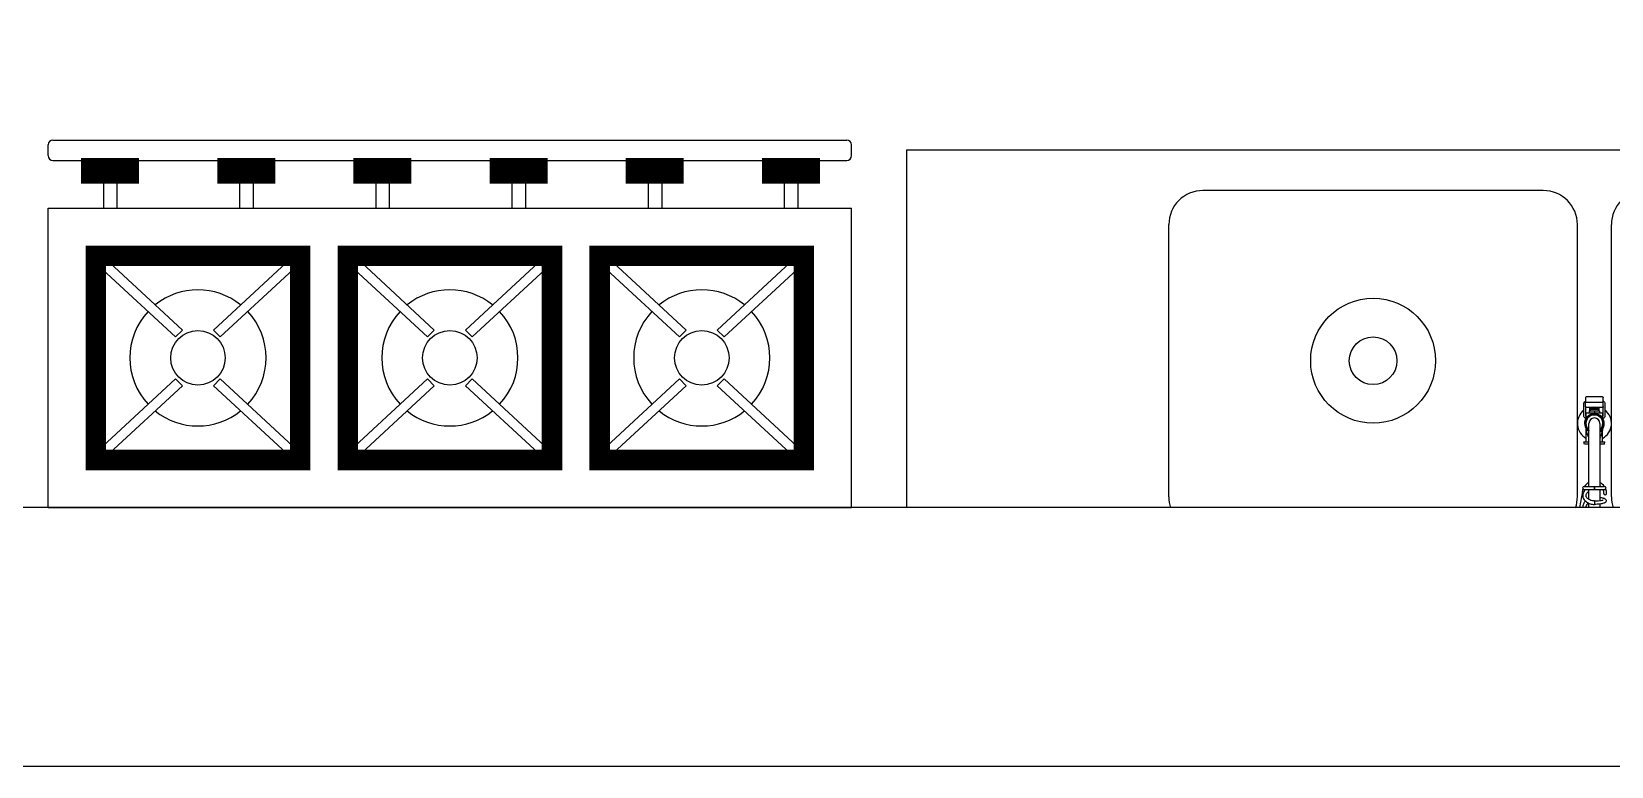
# Model space of a CAD drawing. Header units: metres. Extents: x -331 to 2982, y 362 to 2539.
# Drawn here: x 2872.345 to 2874.665, y 1394.161 to 1395.24 of the extents above; entities that cross this region are included whole.
import ezdxf

# ---------------------------------------------------------------- set-up
doc = ezdxf.new("R2010")
doc.units = ezdxf.units.M
doc.layers.add('Pis', color=251, linetype='Continuous')

msp = doc.modelspace()

# ---------------------------------------------------------------- linework, layer by layer
at = {"layer": 'Pis'}
for p, q in [((2872.3688, 1395.0582), (2872.3688, 1395.0742)), ((2872.3758, 1395.0812), (2873.5418, 1395.0812)), ((2873.5488, 1395.0582), (2873.5488, 1395.0742)), ((2873.6296, 1395.067), (2875.5276, 1395.067)), ((2873.6296, 1395.067), (2873.6296, 1394.5412)), ((2872.3758, 1395.0512), (2873.5418, 1395.0512)), ((2872.4499, 1395.0512), (2872.4499, 1395.0473)), ((2872.4699, 1395.0512), (2872.4699, 1395.0475)), ((2872.6499, 1395.0512), (2872.6499, 1395.0473)), ((2872.6699, 1395.0512), (2872.6699, 1395.0475)), ((2872.8499, 1395.0512), (2872.8499, 1395.0473)), ((2872.8699, 1395.0512), (2872.8699, 1395.0475)), ((2873.0499, 1395.0512), (2873.0499, 1395.0473)), ((2873.0699, 1395.0512), (2873.0699, 1395.0475)), ((2873.2499, 1395.0512), (2873.2499, 1395.0473)), ((2873.2699, 1395.0512), (2873.2699, 1395.0475)), ((2873.4499, 1395.0512), (2873.4499, 1395.0473)), ((2873.4699, 1395.0512), (2873.4699, 1395.0475)), ((2872.4499, 1395.0246), (2872.4499, 1394.981)), ((2872.4699, 1395.0244), (2872.4699, 1394.981)), ((2872.6499, 1395.0246), (2872.6499, 1394.981)), ((2872.6699, 1395.0244), (2872.6699, 1394.981)), ((2872.8499, 1395.0246), (2872.8499, 1394.981)), ((2872.8699, 1395.0244), (2872.8699, 1394.981)), ((2873.0499, 1395.0246), (2873.0499, 1394.981)), ((2873.0699, 1395.0244), (2873.0699, 1394.981)), ((2873.2499, 1395.0246), (2873.2499, 1394.981)), ((2873.2699, 1395.0244), (2873.2699, 1394.981)), ((2873.4499, 1395.0246), (2873.4499, 1394.981)), ((2873.4699, 1395.0244), (2873.4699, 1394.981)), ((2874.5648, 1395.007), (2874.0648, 1395.007)), ((2872.3688, 1394.9812), (2873.5488, 1394.9812)), ((2872.3688, 1394.5412), (2872.3688, 1394.9812)), ((2873.5488, 1394.5412), (2873.5488, 1394.9812)), ((2874.0148, 1394.557), (2874.0148, 1394.957)), ((2874.6148, 1394.557), (2874.6148, 1394.957)), ((2874.6648, 1394.557), (2874.6648, 1394.957)), ((2872.4488, 1394.6212), (2872.4488, 1394.9012)), ((2872.4488, 1394.9012), (2872.7288, 1394.9012)), ((2872.4488, 1394.8912), (2872.5559, 1394.7921)), ((2872.4588, 1394.9012), (2872.5659, 1394.8021)), ((2872.7188, 1394.9012), (2872.6116, 1394.8021)), ((2872.7288, 1394.8912), (2872.6216, 1394.7921)), ((2872.7288, 1394.9012), (2872.7288, 1394.6212)), ((2872.8188, 1394.9012), (2873.0988, 1394.9012)), ((2872.8188, 1394.6212), (2872.8188, 1394.9012)), ((2872.8188, 1394.8912), (2872.9259, 1394.7921)), ((2872.8288, 1394.9012), (2872.9359, 1394.8021)), ((2873.0888, 1394.9012), (2872.9816, 1394.8021)), ((2873.0988, 1394.8912), (2872.9916, 1394.7921)), ((2873.0988, 1394.9012), (2873.0988, 1394.6212)), ((2873.1888, 1394.9012), (2873.4688, 1394.9012)), ((2873.1888, 1394.6212), (2873.1888, 1394.9012)), ((2873.1888, 1394.8912), (2873.2959, 1394.7921)), ((2873.1988, 1394.9012), (2873.3059, 1394.8021)), ((2873.4588, 1394.9012), (2873.3516, 1394.8021)), ((2873.4688, 1394.8912), (2873.3616, 1394.7921)), ((2873.4688, 1394.9012), (2873.4688, 1394.6212)), ((2872.5659, 1394.8021), (2872.5559, 1394.7921)), ((2872.6116, 1394.8021), (2872.6216, 1394.7921)), ((2872.9359, 1394.8021), (2872.9259, 1394.7921)), ((2872.9816, 1394.8021), (2872.9916, 1394.7921)), ((2873.3059, 1394.8021), (2873.2959, 1394.7921)), ((2873.3516, 1394.8021), (2873.3616, 1394.7921)), ((2872.4488, 1394.6312), (2872.5559, 1394.7302)), ((2872.4588, 1394.6212), (2872.5659, 1394.7202)), ((2872.5659, 1394.7202), (2872.5559, 1394.7302)), ((2872.6116, 1394.7202), (2872.6216, 1394.7302)), ((2872.7188, 1394.6212), (2872.6116, 1394.7202)), ((2872.7288, 1394.6312), (2872.6216, 1394.7302)), ((2872.8188, 1394.6312), (2872.9259, 1394.7302)), ((2872.8288, 1394.6212), (2872.9359, 1394.7202)), ((2872.9359, 1394.7202), (2872.9259, 1394.7302)), ((2872.9816, 1394.7202), (2872.9916, 1394.7302)), ((2873.0888, 1394.6212), (2872.9816, 1394.7202)), ((2873.0988, 1394.6312), (2872.9916, 1394.7302)), ((2873.1888, 1394.6312), (2873.2959, 1394.7302)), ((2873.1988, 1394.6212), (2873.3059, 1394.7202)), ((2873.3059, 1394.7202), (2873.2959, 1394.7302)), ((2873.3516, 1394.7202), (2873.3616, 1394.7302)), ((2873.4588, 1394.6212), (2873.3516, 1394.7202)), ((2873.4688, 1394.6312), (2873.3616, 1394.7302)), ((2874.6243, 1394.6757), (2874.6243, 1394.6942)), ((2874.6243, 1394.6757), (2874.6243, 1394.6942)), ((2874.6268, 1394.7029), (2874.6268, 1394.6969)), ((2874.6268, 1394.7029), (2874.6268, 1394.6969)), ((2874.6268, 1394.6896), (2874.6268, 1394.6969)), ((2874.6268, 1394.6896), (2874.6268, 1394.6969)), ((2874.6518, 1394.7039), (2874.6278, 1394.7039)), ((2874.6518, 1394.7039), (2874.6278, 1394.7039)), ((2874.6278, 1394.6959), (2874.6518, 1394.6959)), ((2874.6278, 1394.6959), (2874.6518, 1394.6959)), ((2874.6528, 1394.6969), (2874.6528, 1394.7029)), ((2874.6528, 1394.6969), (2874.6528, 1394.7029)), ((2874.6528, 1394.6896), (2874.6528, 1394.6969)), ((2874.6528, 1394.6896), (2874.6528, 1394.6969)), ((2874.6553, 1394.6942), (2874.6553, 1394.6757)), ((2874.6553, 1394.6942), (2874.6553, 1394.6757)), ((2874.6268, 1394.6674), (2874.629, 1394.6712)), ((2874.6268, 1394.6674), (2874.629, 1394.6712)), ((2874.6273, 1394.6757), (2874.6273, 1394.6888)), ((2874.6273, 1394.6757), (2874.6273, 1394.6888)), ((2874.6278, 1394.6886), (2874.6518, 1394.6886)), ((2874.6278, 1394.6886), (2874.6518, 1394.6886)), ((2874.6518, 1394.6799), (2874.6278, 1394.6799)), ((2874.6278, 1394.6731), (2874.6278, 1394.6799)), ((2874.6518, 1394.6799), (2874.6278, 1394.6799)), ((2874.6278, 1394.6731), (2874.6278, 1394.6799)), ((2874.629, 1394.6712), (2874.6311, 1394.6749)), ((2874.629, 1394.6712), (2874.6311, 1394.6749)), ((2874.6353, 1394.6859), (2874.6323, 1394.6829)), ((2874.6353, 1394.6859), (2874.6323, 1394.6829)), ((2874.6323, 1394.6829), (2874.6323, 1394.6799)), ((2874.636, 1394.6829), (2874.6323, 1394.6829)), ((2874.6323, 1394.6829), (2874.6323, 1394.6799)), ((2874.636, 1394.6829), (2874.6323, 1394.6829)), ((2874.6368, 1394.6876), (2874.6325, 1394.6876)), ((2874.6325, 1394.6876), (2874.6325, 1394.6832)), ((2874.6368, 1394.6876), (2874.6325, 1394.6876)), ((2874.6325, 1394.6876), (2874.6325, 1394.6832)), ((2874.6368, 1394.6864), (2874.6325, 1394.6864)), ((2874.6368, 1394.6864), (2874.6325, 1394.6864)), ((2874.6353, 1394.6859), (2874.6443, 1394.6859)), ((2874.6353, 1394.6859), (2874.6443, 1394.6859)), ((2874.6355, 1394.6774), (2874.6398, 1394.6774)), ((2874.6355, 1394.6774), (2874.6398, 1394.6774)), ((2874.6398, 1394.6829), (2874.636, 1394.6829)), ((2874.6398, 1394.6829), (2874.636, 1394.6829)), ((2874.6368, 1394.6879), (2874.6428, 1394.6879)), ((2874.6368, 1394.6879), (2874.6368, 1394.6859)), ((2874.6368, 1394.6879), (2874.6428, 1394.6879)), ((2874.6368, 1394.6879), (2874.6368, 1394.6859)), ((2874.6398, 1394.6829), (2874.6398, 1394.6799)), ((2874.6435, 1394.6829), (2874.6398, 1394.6829)), ((2874.6398, 1394.6829), (2874.6398, 1394.6799)), ((2874.6435, 1394.6829), (2874.6398, 1394.6829)), ((2874.6398, 1394.6774), (2874.6441, 1394.6774)), ((2874.6398, 1394.6774), (2874.6441, 1394.6774)), ((2874.6428, 1394.6879), (2874.6428, 1394.6859)), ((2874.6428, 1394.6879), (2874.6428, 1394.6859)), ((2874.647, 1394.6876), (2874.6428, 1394.6876)), ((2874.647, 1394.6876), (2874.6428, 1394.6876)), ((2874.647, 1394.6864), (2874.6428, 1394.6864)), ((2874.647, 1394.6864), (2874.6428, 1394.6864)), ((2874.6473, 1394.6829), (2874.6435, 1394.6829)), ((2874.6473, 1394.6829), (2874.6435, 1394.6829)), ((2874.6443, 1394.6859), (2874.6473, 1394.6829)), ((2874.6443, 1394.6859), (2874.6473, 1394.6829)), ((2874.647, 1394.6832), (2874.647, 1394.6876)), ((2874.647, 1394.6832), (2874.647, 1394.6876)), ((2874.6473, 1394.6829), (2874.6473, 1394.6799)), ((2874.6473, 1394.6829), (2874.6473, 1394.6799)), ((2874.6484, 1394.6749), (2874.6506, 1394.6712)), ((2874.6484, 1394.6749), (2874.6506, 1394.6712)), ((2874.6506, 1394.6712), (2874.6528, 1394.6674)), ((2874.6506, 1394.6712), (2874.6528, 1394.6674)), ((2874.6518, 1394.6799), (2874.6518, 1394.6731)), ((2874.6518, 1394.6799), (2874.6518, 1394.6731)), ((2874.6523, 1394.6888), (2874.6523, 1394.6757)), ((2874.6523, 1394.6888), (2874.6523, 1394.6757)), ((2874.629, 1394.6587), (2874.6268, 1394.6624)), ((2874.629, 1394.6587), (2874.6268, 1394.6624)), ((2874.6278, 1394.6379), (2874.6278, 1394.6568)), ((2874.6278, 1394.6379), (2874.6278, 1394.6568)), ((2874.6311, 1394.6549), (2874.629, 1394.6587)), ((2874.6311, 1394.6549), (2874.629, 1394.6587)), ((2874.6318, 1394.5724), (2874.6318, 1394.6649)), ((2874.6318, 1394.5724), (2874.6318, 1394.6649)), ((2874.6478, 1394.6649), (2874.6478, 1394.5724)), ((2874.6478, 1394.6649), (2874.6478, 1394.5724)), ((2874.6506, 1394.6587), (2874.6484, 1394.6549)), ((2874.6506, 1394.6587), (2874.6484, 1394.6549)), ((2874.6528, 1394.6624), (2874.6506, 1394.6587)), ((2874.6528, 1394.6624), (2874.6506, 1394.6587)), ((2874.6518, 1394.6379), (2874.6518, 1394.6568)), ((2874.6518, 1394.6379), (2874.6518, 1394.6568)), ((2874.6245, 1394.6379), (2874.6248, 1394.6379)), ((2874.6251, 1394.6344), (2874.6245, 1394.6379)), ((2874.6245, 1394.6379), (2874.6248, 1394.6379)), ((2874.6251, 1394.6344), (2874.6245, 1394.6379)), ((2874.6248, 1394.6379), (2874.6314, 1394.6379)), ((2874.6248, 1394.6379), (2874.6314, 1394.6379)), ((2874.6253, 1394.6344), (2874.6251, 1394.6344)), ((2874.6253, 1394.6344), (2874.6251, 1394.6344)), ((2874.6318, 1394.6344), (2874.6253, 1394.6344)), ((2874.6318, 1394.6344), (2874.6253, 1394.6344)), ((2874.6314, 1394.6379), (2874.6318, 1394.6379)), ((2874.6314, 1394.6379), (2874.6318, 1394.6379)), ((2874.6478, 1394.6379), (2874.6482, 1394.6379)), ((2874.6478, 1394.6379), (2874.6482, 1394.6379)), ((2874.6543, 1394.6344), (2874.6478, 1394.6344)), ((2874.6543, 1394.6344), (2874.6478, 1394.6344)), ((2874.6482, 1394.6379), (2874.6548, 1394.6379)), ((2874.6482, 1394.6379), (2874.6548, 1394.6379)), ((2874.6544, 1394.6344), (2874.6543, 1394.6344)), ((2874.6544, 1394.6344), (2874.6543, 1394.6344)), ((2874.6544, 1394.6344), (2874.6551, 1394.6379)), ((2874.6544, 1394.6344), (2874.6551, 1394.6379)), ((2874.6548, 1394.6379), (2874.6551, 1394.6379)), ((2874.6548, 1394.6379), (2874.6551, 1394.6379)), ((2872.7288, 1394.6212), (2872.4488, 1394.6212)), ((2873.0988, 1394.6212), (2872.8188, 1394.6212)), ((2873.4688, 1394.6212), (2873.1888, 1394.6212)), ((2874.6221, 1394.5651), (2874.6178, 1394.5412)), ((2874.6221, 1394.5651), (2874.6178, 1394.5412)), ((2874.625, 1394.5724), (2874.6398, 1394.5724)), ((2874.625, 1394.5724), (2874.6398, 1394.5724)), ((2874.6398, 1394.5674), (2874.625, 1394.5674)), ((2874.6398, 1394.5674), (2874.625, 1394.5674)), ((2874.6318, 1394.5532), (2874.6318, 1394.5674)), ((2874.6318, 1394.5532), (2874.6318, 1394.5674)), ((2874.6398, 1394.5724), (2874.6398, 1394.5674)), ((2874.6398, 1394.5674), (2874.6398, 1394.5724)), ((2874.6398, 1394.5724), (2874.6545, 1394.5724)), ((2874.6398, 1394.5724), (2874.6398, 1394.5674)), ((2874.6398, 1394.5674), (2874.6398, 1394.5724)), ((2874.6398, 1394.5724), (2874.6545, 1394.5724)), ((2874.6545, 1394.5674), (2874.6398, 1394.5674)), ((2874.6545, 1394.5674), (2874.6398, 1394.5674)), ((2874.6478, 1394.5674), (2874.6478, 1394.5515)), ((2874.6478, 1394.5674), (2874.6478, 1394.5515)), ((2875.5276, 1394.5412), (2869.6471, 1394.5412)), ((2872.3688, 1394.5412), (2873.5488, 1394.5412)), ((2874.6318, 1394.5412), (2874.6318, 1394.5477)), ((2874.6318, 1394.5412), (2874.6318, 1394.5477)), ((2874.6398, 1394.551), (2874.6398, 1394.5482)), ((2874.6398, 1394.551), (2874.6398, 1394.5482)), ((2874.6398, 1394.5482), (2874.6398, 1394.546)), ((2874.6398, 1394.5482), (2874.6398, 1394.546)), ((2874.6478, 1394.5465), (2874.6478, 1394.5412)), ((2874.6478, 1394.5465), (2874.6478, 1394.5412)), ((2875.5276, 1394.1612), (2869.6471, 1394.1612))]:
    msp.add_line(p, q, dxfattribs=at)
at = {"layer": 'Pis', "const_width": 0.03}
for points in [[(2872.4874, 1395.0399), (2872.4874, 1395.0321), (2872.4322, 1395.0321), (2872.4322, 1395.0399)], [(2872.6874, 1395.0399), (2872.6874, 1395.0321), (2872.6322, 1395.0321), (2872.6322, 1395.0399)], [(2872.8874, 1395.0399), (2872.8874, 1395.0321), (2872.8322, 1395.0321), (2872.8322, 1395.0399)], [(2873.0874, 1395.0399), (2873.0874, 1395.0321), (2873.0322, 1395.0321), (2873.0322, 1395.0399)], [(2873.2874, 1395.0399), (2873.2874, 1395.0321), (2873.2322, 1395.0321), (2873.2322, 1395.0399)], [(2873.4874, 1395.0399), (2873.4874, 1395.0321), (2873.4322, 1395.0321), (2873.4322, 1395.0399)], [(2872.7388, 1394.9112), (2872.7388, 1394.6112), (2872.4388, 1394.6112), (2872.4388, 1394.9112)], [(2873.1088, 1394.9112), (2873.1088, 1394.6112), (2872.8088, 1394.6112), (2872.8088, 1394.9112)], [(2873.4788, 1394.9112), (2873.4788, 1394.6112), (2873.1788, 1394.6112), (2873.1788, 1394.9112)]]:
    msp.add_lwpolyline(points, close=True, dxfattribs=at)
at = {"layer": 'Pis'}
for centre, radius in [((2874.3148, 1394.757), 0.0917), ((2872.5888, 1394.7612), 0.04), ((2872.9588, 1394.7612), 0.04), ((2873.3288, 1394.7612), 0.04), ((2874.3148, 1394.757), 0.035)]:
    msp.add_circle(centre, radius, dxfattribs=at)
for centre, radius, start, end in [((2875.3653, 1395.9779), 0.821, 180.0276, 267.8374), ((2872.3758, 1395.0742), 0.007, 90, 180), ((2873.5418, 1395.0742), 0.007, 0, 90), ((2872.3758, 1395.0582), 0.007, 180, 270), ((2872.46, 1395.036), 0.0152, 14.8905, 165.1095), ((2872.66, 1395.036), 0.0152, 14.8905, 165.1095), ((2872.86, 1395.036), 0.0152, 14.8905, 165.1095), ((2873.06, 1395.036), 0.0152, 14.8905, 165.1095), ((2873.26, 1395.036), 0.0152, 14.8905, 165.1095), ((2873.46, 1395.036), 0.0152, 14.8905, 165.1095), ((2873.5418, 1395.0582), 0.007, 270, 0), ((2872.46, 1395.036), 0.0152, 194.8904, 345.1096), ((2872.66, 1395.036), 0.0152, 194.8904, 345.1096), ((2872.86, 1395.036), 0.0152, 194.8904, 345.1096), ((2873.06, 1395.036), 0.0152, 194.8904, 345.1096), ((2873.26, 1395.036), 0.0152, 194.8904, 345.1096), ((2873.46, 1395.036), 0.0152, 194.8904, 345.1096), ((2874.0648, 1394.957), 0.05, 90, 180), ((2874.5648, 1394.957), 0.05, 0, 90), ((2874.7148, 1394.957), 0.05, 90, 180), ((2872.5888, 1394.7612), 0.1, 51.1214, 128.8786), ((2872.9588, 1394.7612), 0.1, 51.1214, 128.8786), ((2873.3288, 1394.7612), 0.1, 51.1214, 128.8786), ((2872.5888, 1394.7612), 0.1, 137.005, 222.995), ((2872.5888, 1394.7612), 0.1, 317.005, 42.995), ((2872.9588, 1394.7612), 0.1, 137.005, 222.995), ((2872.9588, 1394.7612), 0.1, 317.005, 42.995), ((2873.3288, 1394.7612), 0.1, 137.005, 222.995), ((2873.3288, 1394.7612), 0.1, 317.005, 42.995), ((2872.5888, 1394.7612), 0.1, 231.1214, 308.8786), ((2872.9588, 1394.7612), 0.1, 231.1214, 308.8786), ((2873.3288, 1394.7612), 0.1, 231.1214, 308.8786), ((2874.6398, 1394.6649), 0.025, 128.3161, 241.3146), ((2874.6398, 1394.6649), 0.025, 128.3161, 241.3146), ((2874.6398, 1394.6649), 0.0145, 90, 236.5146), ((2874.6398, 1394.6649), 0.0145, 90, 236.5146), ((2874.6398, 1394.6649), 0.0135, 126.6578, 173.3422), ((2874.6398, 1394.6649), 0.0135, 126.6578, 173.3422), ((2874.6398, 1394.6649), 0.0125, 90, 230.2082), ((2874.6398, 1394.6649), 0.0125, 90, 230.2082), ((2874.6355, 1394.6724), 0.005, 90, 150), ((2874.6355, 1394.6724), 0.005, 90, 150), ((2874.6398, 1394.6649), 0.008, 0, 180), ((2874.6398, 1394.6649), 0.008, 0, 180), ((2874.6398, 1394.6649), 0.0135, 90, 113.3422), ((2874.6398, 1394.6649), 0.0135, 90, 113.3422), ((2874.6398, 1394.6827), 0.006, 99.7863, 120), ((2874.6398, 1394.6827), 0.006, 99.7863, 120), ((2874.6398, 1394.6649), 0.0145, 303.4854, 90), ((2874.6398, 1394.6649), 0.0145, 303.4854, 90), ((2874.6398, 1394.6649), 0.0135, 66.6578, 90), ((2874.6398, 1394.6649), 0.0135, 66.6578, 90), ((2874.6398, 1394.6649), 0.0125, 309.7918, 90), ((2874.6398, 1394.6649), 0.0125, 309.7918, 90), ((2874.6398, 1394.6827), 0.006, 60, 80.2137), ((2874.6398, 1394.6827), 0.006, 60, 80.2137), ((2874.6441, 1394.6724), 0.005, 30, 90), ((2874.6441, 1394.6724), 0.005, 30, 90), ((2874.6398, 1394.6649), 0.0135, 6.6578, 53.3422), ((2874.6398, 1394.6649), 0.0135, 6.6578, 53.3422), ((2874.6398, 1394.6649), 0.025, 298.6854, 51.6839), ((2874.6398, 1394.6649), 0.025, 298.6854, 51.6839), ((2874.6311, 1394.6649), 0.005, 150, 210), ((2874.6311, 1394.6649), 0.005, 150, 210), ((2874.6398, 1394.6649), 0.0135, 186.6578, 233.3422), ((2874.6398, 1394.6649), 0.0135, 186.6578, 233.3422), ((2874.6355, 1394.6574), 0.005, 210, 222.7794), ((2874.6355, 1394.6574), 0.005, 210, 222.7794), ((2874.6398, 1394.6649), 0.0135, 306.6578, 353.3422), ((2874.6398, 1394.6649), 0.0135, 306.6578, 353.3422), ((2874.6441, 1394.6574), 0.005, 317.2206, 330), ((2874.6441, 1394.6574), 0.005, 317.2206, 330), ((2874.6484, 1394.6649), 0.005, 330, 30), ((2874.6484, 1394.6649), 0.005, 330, 30), ((2874.6398, 1394.5619), 0.018, 116.3878, 144.3145), ((2874.6398, 1394.5619), 0.018, 116.3878, 144.3145), ((2874.6398, 1394.5619), 0.018, 35.6855, 63.6122), ((2874.6398, 1394.5619), 0.018, 35.6855, 63.6122), ((2874.0648, 1394.557), 0.05, 180, 198.4813), ((2874.5648, 1394.557), 0.05, 341.5187, 0), ((2874.6398, 1394.5619), 0.018, 158.7241, 169.9513), ((2874.6398, 1394.5619), 0.018, 158.7241, 169.9513), ((2874.625, 1394.5699), 0.0025, 90, 270), ((2874.625, 1394.5699), 0.0025, 90, 270), ((2874.6398, 1394.5619), 0.014, 124.8499, 131.4094), ((2874.6398, 1394.5619), 0.014, 124.8499, 131.4094), ((2874.6398, 1394.5619), 0.014, 48.5906, 55.1501), ((2874.6398, 1394.5619), 0.014, 48.5906, 55.1501), ((2874.6398, 1394.5619), 0.014, 0, 23.1326), ((2874.6398, 1394.5619), 0.014, 0, 23.1326), ((2874.6558, 1394.5619), 0.002, 180, 0), ((2874.6558, 1394.5619), 0.002, 180, 0), ((2874.6545, 1394.5699), 0.0025, 270, 90), ((2874.6545, 1394.5699), 0.0025, 270, 90), ((2874.6398, 1394.5619), 0.018, 0, 21.2759), ((2874.6398, 1394.5619), 0.018, 0, 21.2759), ((2874.7148, 1394.557), 0.05, 180, 198.4813)]:
    msp.add_arc(centre, radius, start, end, dxfattribs=at)
at = {"layer": 'Pis', "extrusion": (0, 0, -1)}
for centre, major_axis, start_param, end_param in [((2874.6278, 1394.7029), (0.000706, 0.000706), 3.926991, 5.497787), ((2874.6278, 1394.7029), (0.000706, 0.000706), 3.926991, 5.497787), ((2874.6278, 1394.6969), (0.000706, 0.000706), 2.356194, 3.926991), ((2874.6278, 1394.6969), (0.000706, 0.000706), 2.356194, 3.926991), ((2874.6518, 1394.7029), (0.000706, -0.000706), 3.926991, 5.497787), ((2874.6518, 1394.7029), (0.000706, -0.000706), 3.926991, 5.497787), ((2874.6518, 1394.6969), (0.000706, -0.000706), 5.497787, 7.068583), ((2874.6518, 1394.6969), (0.000706, -0.000706), 5.497787, 7.068583), ((2874.6278, 1394.6896), (0.000706, 0.000706), 2.356194, 3.926991), ((2874.6278, 1394.6896), (0.000706, 0.000706), 2.356194, 3.926991), ((2874.6518, 1394.6896), (0.000706, -0.000706), 5.497787, 7.068583), ((2874.6518, 1394.6896), (0.000706, -0.000706), 5.497787, 7.068583)]:
    msp.add_ellipse(centre, major_axis=major_axis, ratio=1, start_param=start_param, end_param=end_param, dxfattribs=at)
at = {"layer": 'Pis'}
for points, knots in [([(2874.6243, 1394.6942), (2874.6243, 1394.6945), (2874.6243, 1394.6949), (2874.6246, 1394.6957), (2874.6248, 1394.6961), (2874.6255, 1394.6969), (2874.626, 1394.6972), (2874.6266, 1394.6975), (2874.6267, 1394.6975), (2874.6268, 1394.6976)], [2.001998, 2.001998, 2.001998, 2.001998, 3.147931, 3.147931, 4.764621, 4.764621, 6.515563, 6.515563, 6.822697, 6.822697, 6.822697, 6.822697]), ([(2874.6243, 1394.6942), (2874.6243, 1394.6945), (2874.6243, 1394.6949), (2874.6246, 1394.6957), (2874.6248, 1394.6961), (2874.6255, 1394.6969), (2874.626, 1394.6972), (2874.6266, 1394.6975), (2874.6267, 1394.6975), (2874.6268, 1394.6976)], [2.001998, 2.001998, 2.001998, 2.001998, 3.147931, 3.147931, 4.764621, 4.764621, 6.515563, 6.515563, 6.822697, 6.822697, 6.822697, 6.822697]), ([(2874.6528, 1394.6976), (2874.6531, 1394.6975), (2874.6533, 1394.6973), (2874.6541, 1394.6968), (2874.6544, 1394.6964), (2874.655, 1394.6956), (2874.6552, 1394.6951), (2874.6553, 1394.6945), (2874.6553, 1394.6943), (2874.6553, 1394.6942)], [10.964391, 10.964391, 10.964391, 10.964391, 11.932758, 11.932758, 13.659843, 13.659843, 15.268572, 15.268572, 15.785521, 15.785521, 15.785521, 15.785521]), ([(2874.6528, 1394.6976), (2874.6531, 1394.6975), (2874.6533, 1394.6973), (2874.6541, 1394.6968), (2874.6544, 1394.6964), (2874.655, 1394.6956), (2874.6552, 1394.6951), (2874.6553, 1394.6945), (2874.6553, 1394.6943), (2874.6553, 1394.6942)], [10.964391, 10.964391, 10.964391, 10.964391, 11.932758, 11.932758, 13.659843, 13.659843, 15.268572, 15.268572, 15.785521, 15.785521, 15.785521, 15.785521]), ([(2874.6272, 1394.6722), (2874.6269, 1394.6723), (2874.6266, 1394.6724), (2874.6258, 1394.6728), (2874.6254, 1394.6732), (2874.6247, 1394.674), (2874.6245, 1394.6745), (2874.6243, 1394.6752), (2874.6243, 1394.6755), (2874.6243, 1394.6757)], [0.774365, 0.774365, 0.774365, 0.774365, 1.824958, 1.824958, 3.596242, 3.596242, 5.237537, 5.237537, 6.081784, 6.081784, 6.081784, 6.081784]), ([(2874.6272, 1394.6722), (2874.6269, 1394.6723), (2874.6266, 1394.6724), (2874.6258, 1394.6728), (2874.6254, 1394.6732), (2874.6247, 1394.674), (2874.6245, 1394.6745), (2874.6243, 1394.6752), (2874.6243, 1394.6755), (2874.6243, 1394.6757)], [0.774365, 0.774365, 0.774365, 0.774365, 1.824958, 1.824958, 3.596242, 3.596242, 5.237537, 5.237537, 6.081784, 6.081784, 6.081784, 6.081784]), ([(2874.6273, 1394.6757), (2874.6273, 1394.6757), (2874.6273, 1394.6757), (2874.6273, 1394.6757), (2874.6273, 1394.6756), (2874.6274, 1394.6755), (2874.6274, 1394.6754), (2874.6276, 1394.6753), (2874.6277, 1394.6752), (2874.6278, 1394.6752)], [1.304885, 1.304885, 1.304885, 1.304885, 1.414465, 1.414465, 1.958772, 1.958772, 2.760884, 2.760884, 3.414237, 3.414237, 3.414237, 3.414237]), ([(2874.6273, 1394.6757), (2874.6273, 1394.6757), (2874.6273, 1394.6757), (2874.6273, 1394.6757), (2874.6273, 1394.6756), (2874.6274, 1394.6755), (2874.6274, 1394.6754), (2874.6276, 1394.6753), (2874.6277, 1394.6752), (2874.6278, 1394.6752)], [1.304885, 1.304885, 1.304885, 1.304885, 1.414465, 1.414465, 1.958772, 1.958772, 2.760884, 2.760884, 3.414237, 3.414237, 3.414237, 3.414237]), ([(2874.6518, 1394.6752), (2874.6519, 1394.6752), (2874.6519, 1394.6753), (2874.6521, 1394.6754), (2874.6522, 1394.6755), (2874.6523, 1394.6756), (2874.6523, 1394.6757), (2874.6523, 1394.6757), (2874.6523, 1394.6757), (2874.6523, 1394.6757)], [0.746961, 0.746961, 0.746961, 0.746961, 1.100776, 1.100776, 1.573838, 1.573838, 2.074752, 2.074752, 2.175763, 2.175763, 2.175763, 2.175763]), ([(2874.6518, 1394.6752), (2874.6519, 1394.6752), (2874.6519, 1394.6753), (2874.6521, 1394.6754), (2874.6522, 1394.6755), (2874.6523, 1394.6756), (2874.6523, 1394.6757), (2874.6523, 1394.6757), (2874.6523, 1394.6757), (2874.6523, 1394.6757)], [0.746961, 0.746961, 0.746961, 0.746961, 1.100776, 1.100776, 1.573838, 1.573838, 2.074752, 2.074752, 2.175763, 2.175763, 2.175763, 2.175763]), ([(2874.6553, 1394.6757), (2874.6553, 1394.6756), (2874.6553, 1394.6754), (2874.6552, 1394.6747), (2874.655, 1394.6743), (2874.6545, 1394.6735), (2874.6541, 1394.6731), (2874.6534, 1394.6726), (2874.653, 1394.6724), (2874.6526, 1394.6722), (2874.6525, 1394.6722), (2874.6523, 1394.6722)], [4.399836, 4.399836, 4.399836, 4.399836, 5.000915, 5.000915, 6.541202, 6.541202, 8.169325, 8.169325, 9.327705, 9.327705, 9.698195, 9.698195, 9.698195, 9.698195]), ([(2874.6553, 1394.6757), (2874.6553, 1394.6756), (2874.6553, 1394.6754), (2874.6552, 1394.6747), (2874.655, 1394.6743), (2874.6545, 1394.6735), (2874.6541, 1394.6731), (2874.6534, 1394.6726), (2874.653, 1394.6724), (2874.6526, 1394.6722), (2874.6525, 1394.6722), (2874.6523, 1394.6722)], [4.399836, 4.399836, 4.399836, 4.399836, 5.000915, 5.000915, 6.541202, 6.541202, 8.169325, 8.169325, 9.327705, 9.327705, 9.698195, 9.698195, 9.698195, 9.698195]), ([(2874.6318, 1394.6442), (2874.6307, 1394.6459), (2874.6297, 1394.648), (2874.6284, 1394.6523), (2874.6279, 1394.6545), (2874.6278, 1394.6567)], [40.849591, 40.849591, 40.849591, 40.849591, 48.357875, 48.357875, 55.509102, 55.509102, 55.509102, 55.509102]), ([(2874.6318, 1394.6442), (2874.6307, 1394.6459), (2874.6297, 1394.648), (2874.6284, 1394.6523), (2874.6279, 1394.6545), (2874.6278, 1394.6567)], [40.849591, 40.849591, 40.849591, 40.849591, 48.357875, 48.357875, 55.509102, 55.509102, 55.509102, 55.509102]), ([(2874.6517, 1394.6567), (2874.6516, 1394.6544), (2874.6512, 1394.6521), (2874.6497, 1394.6478), (2874.6488, 1394.6459), (2874.6478, 1394.6442)], [1.184092, 1.184092, 1.184092, 1.184092, 8.181728, 8.181728, 14.760596, 14.760596, 14.760596, 14.760596]), ([(2874.6517, 1394.6567), (2874.6516, 1394.6544), (2874.6512, 1394.6521), (2874.6497, 1394.6478), (2874.6488, 1394.6459), (2874.6478, 1394.6442)], [1.184092, 1.184092, 1.184092, 1.184092, 8.181728, 8.181728, 14.760596, 14.760596, 14.760596, 14.760596]), ([(2874.6265, 1394.5674), (2874.6257, 1394.5667), (2874.625, 1394.5659), (2874.6245, 1394.5651), (2874.6239, 1394.5642), (2874.6234, 1394.5632), (2874.6227, 1394.5613), (2874.6226, 1394.5603), (2874.6226, 1394.5593), (2874.6226, 1394.5584), (2874.6227, 1394.5575), (2874.6232, 1394.5558), (2874.6235, 1394.555), (2874.625, 1394.5524), (2874.6265, 1394.5509), (2874.6299, 1394.5485), (2874.6317, 1394.5476), (2874.6346, 1394.5467), (2874.6356, 1394.5464), (2874.6377, 1394.5461), (2874.6387, 1394.546), (2874.6398, 1394.546)], [15.819764, 15.819764, 15.819764, 15.819764, 19.83188, 19.83188, 19.83188, 24.119758, 24.119758, 28.256298, 28.256298, 28.256298, 31.797818, 31.797818, 35.381068, 35.381068, 43.418723, 43.418723, 49.974812, 49.974812, 53.163021, 53.163021, 56.350064, 56.350064, 56.350064, 56.350064]), ([(2874.6265, 1394.5674), (2874.6257, 1394.5667), (2874.625, 1394.5659), (2874.6245, 1394.5651), (2874.6239, 1394.5642), (2874.6234, 1394.5632), (2874.6227, 1394.5613), (2874.6226, 1394.5603), (2874.6226, 1394.5593), (2874.6226, 1394.5584), (2874.6227, 1394.5575), (2874.6232, 1394.5558), (2874.6235, 1394.555), (2874.625, 1394.5524), (2874.6265, 1394.5509), (2874.6299, 1394.5485), (2874.6317, 1394.5476), (2874.6346, 1394.5467), (2874.6356, 1394.5464), (2874.6377, 1394.5461), (2874.6387, 1394.546), (2874.6398, 1394.546)], [15.819764, 15.819764, 15.819764, 15.819764, 19.83188, 19.83188, 19.83188, 24.119758, 24.119758, 28.256298, 28.256298, 28.256298, 31.797818, 31.797818, 35.381068, 35.381068, 43.418723, 43.418723, 49.974812, 49.974812, 53.163021, 53.163021, 56.350064, 56.350064, 56.350064, 56.350064]), ([(2874.6398, 1394.551), (2874.6387, 1394.551), (2874.6376, 1394.5511), (2874.6353, 1394.5516), (2874.6341, 1394.552), (2874.6317, 1394.5532), (2874.6306, 1394.5539), (2874.6291, 1394.5554), (2874.6286, 1394.5561), (2874.628, 1394.5571), (2874.6278, 1394.5575), (2874.6276, 1394.5584), (2874.6275, 1394.5588), (2874.6275, 1394.5592), (2874.6275, 1394.5596), (2874.6276, 1394.5601), (2874.6279, 1394.5612), (2874.6282, 1394.5617), (2874.6286, 1394.5623), (2874.6293, 1394.5634), (2874.6305, 1394.5644), (2874.6318, 1394.5652)], [0, 0, 0, 0, 3.326756, 3.326756, 7.402781, 7.402781, 12.648466, 12.648466, 16.750655, 16.750655, 19.494217, 19.494217, 22.203537, 22.203537, 22.203537, 25.427655, 25.427655, 28.776539, 28.776539, 28.776539, 35.480596, 35.480596, 35.480596, 35.480596]), ([(2874.6398, 1394.551), (2874.6387, 1394.551), (2874.6376, 1394.5511), (2874.6353, 1394.5516), (2874.6341, 1394.552), (2874.6317, 1394.5532), (2874.6306, 1394.5539), (2874.6291, 1394.5554), (2874.6286, 1394.5561), (2874.628, 1394.5571), (2874.6278, 1394.5575), (2874.6276, 1394.5584), (2874.6275, 1394.5588), (2874.6275, 1394.5592), (2874.6275, 1394.5596), (2874.6276, 1394.5601), (2874.6279, 1394.5612), (2874.6282, 1394.5617), (2874.6286, 1394.5623), (2874.6293, 1394.5634), (2874.6305, 1394.5644), (2874.6318, 1394.5652)], [0, 0, 0, 0, 3.326756, 3.326756, 7.402781, 7.402781, 12.648466, 12.648466, 16.750655, 16.750655, 19.494217, 19.494217, 22.203537, 22.203537, 22.203537, 25.427655, 25.427655, 28.776539, 28.776539, 28.776539, 35.480596, 35.480596, 35.480596, 35.480596]), ([(2874.6478, 1394.5563), (2874.649, 1394.5562), (2874.6501, 1394.556), (2874.6517, 1394.5557), (2874.6523, 1394.5555), (2874.6536, 1394.5551), (2874.6543, 1394.5549), (2874.6551, 1394.5545), (2874.6555, 1394.5542), (2874.6561, 1394.5536), (2874.6564, 1394.5534), (2874.6569, 1394.5526), (2874.657, 1394.552), (2874.657, 1394.5509), (2874.6569, 1394.5504), (2874.6565, 1394.5496), (2874.6563, 1394.5494), (2874.6558, 1394.5489), (2874.6555, 1394.5486), (2874.6549, 1394.5482), (2874.6546, 1394.5481), (2874.6543, 1394.548), (2874.6537, 1394.5477), (2874.6529, 1394.5474), (2874.651, 1394.547), (2874.6502, 1394.5468), (2874.6477, 1394.5464), (2874.6457, 1394.5462), (2874.6424, 1394.5461), (2874.6411, 1394.546), (2874.6398, 1394.546)], [69.327014, 69.327014, 69.327014, 69.327014, 74.276263, 74.276263, 77.30321, 77.30321, 82.089916, 82.089916, 85.28908, 85.28908, 87.231603, 87.231603, 90.341333, 90.341333, 93.503144, 93.503144, 95.357751, 95.357751, 97.723829, 97.723829, 99.531185, 99.531185, 99.531185, 102.969684, 102.969684, 105.160176, 105.160176, 109.654193, 109.654193, 112.45985, 112.45985, 112.45985, 112.45985]), ([(2874.6478, 1394.5563), (2874.649, 1394.5562), (2874.6501, 1394.556), (2874.6517, 1394.5557), (2874.6523, 1394.5555), (2874.6536, 1394.5551), (2874.6543, 1394.5549), (2874.6551, 1394.5545), (2874.6555, 1394.5542), (2874.6561, 1394.5536), (2874.6564, 1394.5534), (2874.6569, 1394.5526), (2874.657, 1394.552), (2874.657, 1394.5509), (2874.6569, 1394.5504), (2874.6565, 1394.5496), (2874.6563, 1394.5494), (2874.6558, 1394.5489), (2874.6555, 1394.5486), (2874.6549, 1394.5482), (2874.6546, 1394.5481), (2874.6543, 1394.548), (2874.6537, 1394.5477), (2874.6529, 1394.5474), (2874.651, 1394.547), (2874.6502, 1394.5468), (2874.6477, 1394.5464), (2874.6457, 1394.5462), (2874.6424, 1394.5461), (2874.6411, 1394.546), (2874.6398, 1394.546)], [69.327014, 69.327014, 69.327014, 69.327014, 74.276263, 74.276263, 77.30321, 77.30321, 82.089916, 82.089916, 85.28908, 85.28908, 87.231603, 87.231603, 90.341333, 90.341333, 93.503144, 93.503144, 95.357751, 95.357751, 97.723829, 97.723829, 99.531185, 99.531185, 99.531185, 102.969684, 102.969684, 105.160176, 105.160176, 109.654193, 109.654193, 112.45985, 112.45985, 112.45985, 112.45985]), ([(2874.6266, 1394.5509), (2874.6254, 1394.5496), (2874.6244, 1394.548), (2874.623, 1394.5447), (2874.6226, 1394.543), (2874.6226, 1394.5412)], [15.620445, 15.620445, 15.620445, 15.620445, 22.010341, 22.010341, 28.520374, 28.520374, 28.520374, 28.520374]), ([(2874.6266, 1394.5509), (2874.6254, 1394.5496), (2874.6244, 1394.548), (2874.623, 1394.5447), (2874.6226, 1394.543), (2874.6226, 1394.5412)], [15.620445, 15.620445, 15.620445, 15.620445, 22.010341, 22.010341, 28.520374, 28.520374, 28.520374, 28.520374]), ([(2874.6275, 1394.5412), (2874.6275, 1394.5423), (2874.6278, 1394.5434), (2874.6287, 1394.5455), (2874.6294, 1394.5466), (2874.6303, 1394.5476), (2874.6305, 1394.5478), (2874.6307, 1394.548), (2874.6308, 1394.5481)], [20.765106, 20.765106, 20.765106, 20.765106, 25.191957, 25.191957, 29.752357, 29.752357, 29.752357, 30.517603, 30.517603, 30.517603, 30.517603]), ([(2874.6275, 1394.5412), (2874.6275, 1394.5423), (2874.6278, 1394.5434), (2874.6287, 1394.5455), (2874.6294, 1394.5466), (2874.6303, 1394.5476), (2874.6305, 1394.5478), (2874.6307, 1394.548), (2874.6308, 1394.5481)], [20.765106, 20.765106, 20.765106, 20.765106, 25.191957, 25.191957, 29.752357, 29.752357, 29.752357, 30.517603, 30.517603, 30.517603, 30.517603]), ([(2874.6398, 1394.551), (2874.64, 1394.551), (2874.6401, 1394.551), (2874.6421, 1394.551), (2874.6439, 1394.5511), (2874.6471, 1394.5514), (2874.6485, 1394.5516), (2874.6508, 1394.552), (2874.6516, 1394.5522), (2874.6524, 1394.5526), (2874.6525, 1394.5527), (2874.6526, 1394.5527), (2874.6526, 1394.5527), (2874.6526, 1394.5527)], [58.948296, 58.948296, 58.948296, 58.948296, 59.442082, 59.442082, 64.557596, 64.557596, 69.515178, 69.515178, 74.143362, 74.143362, 77.471728, 77.471728, 78.053133, 78.053133, 78.053133, 78.053133]), ([(2874.6398, 1394.551), (2874.64, 1394.551), (2874.6401, 1394.551), (2874.6421, 1394.551), (2874.6439, 1394.5511), (2874.6471, 1394.5514), (2874.6485, 1394.5516), (2874.6508, 1394.552), (2874.6516, 1394.5522), (2874.6524, 1394.5526), (2874.6525, 1394.5527), (2874.6526, 1394.5527), (2874.6526, 1394.5527), (2874.6526, 1394.5527)], [58.948296, 58.948296, 58.948296, 58.948296, 59.442082, 59.442082, 64.557596, 64.557596, 69.515178, 69.515178, 74.143362, 74.143362, 77.471728, 77.471728, 78.053133, 78.053133, 78.053133, 78.053133])]:
    msp.add_open_spline(points, degree=3, knots=knots, dxfattribs=at)
msp.add_open_spline([(2874.6318, 1394.5548), (2874.6313, 1394.5546), (2874.6309, 1394.5544), (2874.6305, 1394.5541)], degree=3, dxfattribs=at)
msp.add_open_spline([(2874.6318, 1394.5548), (2874.6313, 1394.5546), (2874.6309, 1394.5544), (2874.6305, 1394.5541)], degree=3, dxfattribs=at)

doc.saveas('drawing.dxf')
